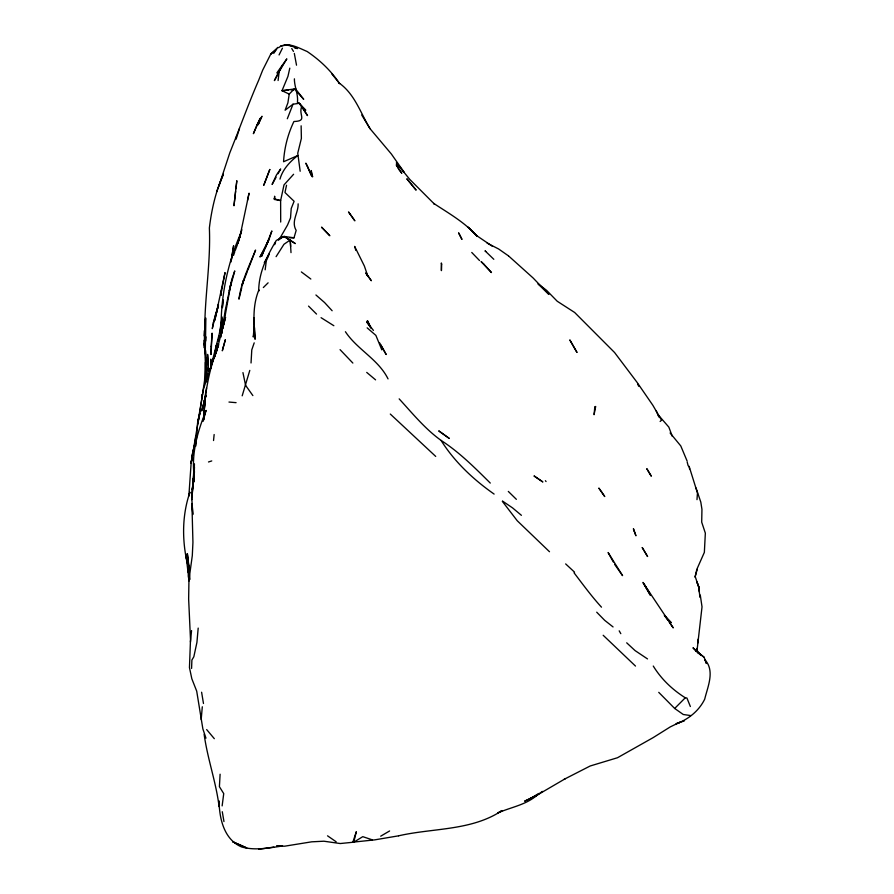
<?xml version="1.0" encoding="UTF-8"?>
<svg xmlns="http://www.w3.org/2000/svg" width="894" height="894" viewBox="0 0 894 894"><rect width="100%" height="100%" fill="white"/><g stroke="black" fill="none" stroke-linecap="round" stroke-linejoin="round"><path stroke-width="1.34" d="M194.411 470.903L191.729 497.019L192.791 514.497L192.143 503.735M204.424 339.955L206.101 380.095M204.458 335.921L205.419 318.834M254.555 327.718L255.092 339.273C253.706 322.745 252.365 305.603 258.902 289.879L258.69 291.142C258.735 272.581 267.027 255.952 276.291 240.441L284.124 236.452L294.003 237.804L296.171 230.395C290.818 221.455 298.462 212.94 298.138 203.843M191.919 503.534L192.936 542.39L192.299 555.61L188.947 580.038L188.645 599.125L190.5 639.568L189.461 667.594L191.83 678.758L196.702 691.14L202.86 728.867L205.966 738.165M205.564 350.437L206.168 365.758L205.329 349.856M205.452 340.525L205.497 336.535L205.274 353.845M210.883 366.987L210.917 364.562L210.962 368.183L210.76 359.153L210.962 368.462M251.035 362.986L251.784 349.856L254.198 342.849M204.413 336.099L204.491 330.545L204.368 348.012L204.346 340.268M206.615 381.526L206.268 364.853M253.907 324.22L254.019 317.906M301.133 125.819L301.379 138.402L297.747 153.187L300.172 171.257M204.983 343.184C203.139 304.608 210.984 266.468 209.375 227.959C211.576 209.475 215.778 191.215 223.388 174.162L216.583 191.897M205.374 362.349L204.558 380.587L199.295 415.699M194.434 463.874L194.076 475.373L194.423 468.512M192.244 493.756L193.495 478.458M192.143 496.919L192.668 487.666M195.853 445.994L197.753 420.985L199.954 413.084L197.574 424.125L203.452 389.169L213.711 358.069L210.269 369.021L219.309 333.82L222.215 317.068M205.855 318.108L205.519 341.329L205.497 336.535L205.251 339.955M191.584 668.421L191.897 660.04L193.83 656.777L196.926 642.395L198.189 628.091M188.947 580.072L188.466 574.998M206.279 381.805L206.626 373.636L205.62 357.309L206.045 362.338M274.492 199.463L274.637 196.378L274.492 199.463L280.627 200.602L280.694 222.047M254.321 324.958L253.259 337.016L254.432 332.11M220.103 774.215L219.41 786.686L223.735 793.615L222.137 805.907M223.422 325.371L231.11 282.504L225.154 310.665L221.667 333.596M696.985 499.645L697.465 493.019L689.084 466.221L689.565 468.925M221.444 290.047L221.008 295.389L221.231 292.774M223.098 299.747L222.382 307.692L223.008 301.099M194.49 467.137L193.059 481.955L193.551 478.189M231.445 259.573L233.602 245.738L230.998 261.976M190.444 642.004L191.562 630.572M194.445 471.719L192.892 486.861L194.076 464.478L194.043 481.911L193.618 469.942C192.322 449.146 198.513 429.366 206.089 410.402L203.005 421.208L204.815 412.905L203.933 419.755M213.532 440.541L214.147 434.518M697.778 643.054L698.18 639.121M198.099 421.834L191.115 463.383L188.857 496.069L189.886 492.292M192.981 485.029L193.45 481.084L192.121 489.867L193.551 480.681M235.58 191.327L233.982 205.765L236.832 180.711L235.893 188.679M222.204 318.499L221.075 331.808C220.505 297.803 227.076 264.311 240.788 233.189L238.452 241.514M278.101 80.516L279.185 71.486L286.829 58.87L276.838 72.939M202.301 706.785L201.184 719.547M265.16 269.809L266.3 260.836L269.396 253.807M294.394 78.817C294.316 86.852 298.44 94.138 297.423 102.519L299.311 103.313L301.759 106.386C298.115 115.047 307.938 121.059 293.914 121.506C287.89 134.078 284.337 147.812 283.566 161.747L297.724 155.578C289.98 161.669 282.638 169.368 279.978 179.113M193.886 475.675L194.378 471.909L193.853 475.832M220.907 337.116L221.98 328.936M192.467 453.314L191.115 463.383M205.307 396.97C207.62 381.224 210.716 365.333 216.773 350.549L213.979 358.516L218.639 344.615L214.996 354.862M215.521 352.448L216.572 344.983L215.42 353.085M219.846 333.127L222.103 318.856M195.998 435.557L193.685 450.755L195.026 441.982M291.12 89.869L296.327 89.378L294.249 88.975L289.22 94.093L287.89 102.877L285.108 110.208L293.02 104.196L299.311 103.313L305.782 110.241L302.071 106.811M204.547 399.976L203.083 408.625L206.514 388.074M221.656 333.44L223.958 319.583L222.584 328.333L225.545 317.392L217.633 347.375M696.895 651.704L702.025 606.858L700.27 595.024M221.477 291.478L225.031 272.581L216.538 312.084L218.471 305.58M249.795 370.395L242.185 395.818M241.894 229.736L237.603 243.85L239.849 236.899L249.068 193.171L247.526 200.357M218.158 341.24L218.706 338.591M214.783 353.309L216.918 343.519M286.538 185.237L284.974 192.501L294.104 201.284L291.221 208.514L290.516 217.912L287.522 225.042L280.113 237.905L278.28 239.715M289.812 68.145L287.935 76.403L282.001 90.719L289.22 94.093M219.064 800.856C219.287 818.178 223.891 839.533 241.626 846.953C255.17 850.775 268.87 847.925 282.482 846.015L276.581 846.003L284.672 846.193L311.682 841.824L323.907 841.209L340.256 843.534L353.789 842.182L356.304 831.711L352.862 842.17L374.709 839.868L398.478 835.845M241.782 287.589L238.944 299.155C241.235 281.822 249.147 266.088 255.572 250.063L247.862 270.156M242.419 285.018L243.682 279.889L241.57 286.281L247.37 271.396M198.412 420.627L199.027 418.213M204.268 401.618L205.944 395.36M189.841 492.449C182.477 513.983 182.041 537.059 186.421 559.242M205.922 395.405L201.619 410.949L206.089 395.36M237.893 243.492L238.106 242.721M694.996 577.122L697.253 569.266M218.985 337.273L219.466 335.697M239.491 128.524L236.083 139.196M269.083 239.346L271.865 230.943L265.194 247.929L259.986 257.003L269.385 238.575L265.194 247.929L268.535 240.575M233.535 255.405L234.809 251.605M287.32 118.746L293.02 104.196M236.161 136.782C243.503 117.84 250.611 98.809 258.712 80.158L262.657 70.19L270.77 54.065M239.849 236.899L240.173 236.027M235.245 250.443L237.446 244.643M274.67 244.665L275.531 242.419M218.963 185.762L229.758 152.963L236.027 137.106M534.299 476.01L542.87 481.967L534.076 476.077M279.062 54.947L282.437 48.187M279.185 71.486L274.391 80.616L282.672 64.849M276.056 177.303L272.1 184.455L276.481 174.922L280.66 168.966L278.034 173.727M276.09 256.667L283.968 244.285L289.98 240.14L284.124 236.452L280.113 237.905M264.278 262.613L268.032 256.232M273.698 53.394L277.833 47.393L270.67 54.165L275.654 50.075M293.612 174.263L283.99 184.924L280.627 200.602L274.045 198.747M658.744 692.347L674.679 708.461L685.285 697.789L686.916 697.99L690.358 706.517M263.339 287.544L268.111 282.828M660.13 421.465L661.526 420.214L652.844 405.273L637.165 382.487L614.58 352.527L574.663 312.487L557.219 301.244L546.547 290.315L538.233 283.946M278.559 47.706C287.008 40.901 298.607 47.963 307.089 51.472C319.873 60.121 331.015 70.637 339.564 83.555L331.618 73.61M278.626 239.994L282.772 236.765M704.137 657.302L695.767 650.553L704.137 657.302L706.428 663.493L704.975 659.794C715.122 671.048 707.713 686.57 704.696 699.186C699.052 710.775 688.279 719.525 676.289 723.727L679.686 722.33L670.288 726.889L653.145 737.628L617.475 757.743L590.219 765.979L564.215 779.266L565.008 778.864L538.601 794.285L524.633 801.18L536.333 795.816L542.379 791.402M538.669 793.481L529.516 799.158L536.333 795.816C525.147 805.125 510.653 807.282 497.723 813.004L502.037 810.556M353.789 842.182L362.785 836.661L372.273 839.835M380.699 836.181L389.616 830.962M501.858 810.69C471.239 830.973 433.054 827.9 398.612 835.812M676.289 723.727L684.48 720.81M208.492 461.974L211.755 460.924M280.537 46.086L286.94 44.935M273.866 847.087L258.657 849.3M294.249 88.975L282.001 90.719L288.516 90.104M289.835 237.826L294.003 237.804M228.976 402.054L236.083 402.658M294.919 48.164L297.523 48.544L289.634 45.225M690.66 715.569L683.273 714.496L674.679 708.461M285.309 44.7L291.031 45.996M487.096 243.079L498.64 248.99L508.474 255.874M699.22 654.062L701.544 655.391L692.973 647.781L696.359 651.525M333.853 325.718L321.069 317.683M284.124 236.452L295.311 243.604L285.231 236.865M490.281 483.073C474.859 467.808 459.438 452.252 441.055 440.396C424.996 428.852 412.425 413.33 399.171 398.88M492.393 246.297L476.189 235.301L468.232 227.188L477.117 236.273C465.092 222.55 448.855 213.387 433.746 203.43L434.674 204.346L409.798 179.426L396.321 162.864L403.887 171.894L391.382 154.025L370.038 128.68L361.724 115.002M494.114 494.08C473.552 479.709 454.387 461.751 441.055 440.396M502.54 501.098L512.541 507.881L521.414 515.324M327.539 835.823L336.155 841.779M685.285 697.789C672.4 689.699 661.247 679.06 653.268 666.052M647.513 658.923L635.031 650.564L626.694 642.82M301.367 271.932L310.833 279.029M565.656 563.913L574.551 572.171M613.061 626.94L604.657 620.313L596.711 612.189M390.298 414.056L435.713 456.421M366.719 372.407L375.581 379.861M367.155 327.852L375.871 335.384L381.839 349.889M508.798 256.142L533.059 277.933L548.882 294.405L538.177 284.08M315.928 294.986L324.578 302.552L332.132 310.743M485.766 251.516L485.029 250.823L493.812 259.305M508.317 491.432L516.374 499.333M308.542 306.106L316.532 314.073M603.182 635.276L635.489 666.075M479.519 260.534L471.753 252.466M664.309 615.519L671.238 622.682L664.689 615.776L667.807 620.179M549.497 551.732L517.246 520.755L502.339 501.333M352.862 363.065L340.066 349.655M296.07 90.775L303.714 99.323L296.596 90.272M658.006 414.66L668.846 427.12L672.322 436.395M206.67 729.582L214.314 738.69M670.098 432.975L680.781 445.938L687.095 461.002M601.483 607.171C591.526 596.287 582.966 584.52 574.049 572.819M399.115 169.949L401.831 173.28L396.243 164.764L398.534 168.91M339.564 83.555L339.15 83.041C354.873 94.183 360.483 112.957 370.049 128.691M373.435 330.411L366.607 321.806L370.898 327.863L367.434 320.7L370.898 327.863M545.407 480.693L546.055 481.542M245.582 385.325L252.868 395.584M669.36 622.38L673.26 627.879L643.401 583.156L650.34 594.532L643.021 582.407L650.318 595.438M366.015 273.251L371.323 280.75L365.858 272.927L367.948 276.525L364.383 266.054L354.65 246.398L355.846 250.398M614.659 564.416L622.57 575.635L608.11 552.526L613.306 561.968M345.408 331.719C357.187 349.52 378.397 359.366 388.041 378.888M299.311 103.313L307.525 115.605L301.759 106.386M291.746 48.533L293.489 51.405M619.184 630.84L620.805 633.667M380.878 345.028L386.174 354.516L379.581 342.827M637.612 383.839L638.674 386.275M656.162 410.726L658.878 417.029M699.935 597.337L698.773 587.213L696.907 581.949L698.974 587.123L699.32 591.917M296.517 65.184L294.316 53.428M698.773 587.213L695.208 576.563L696.862 569.254L704.36 552.358L705.344 533.137L701.701 522.174L701.946 509.323L700.807 502.104L696.001 487.934M687.195 462.075L688.168 465.796M696.873 648.474L698.058 653.402M242.945 372.608L245.582 385.325M222.282 811.73L223.958 821.564M187.259 563.142L185.885 554.191L189.047 580.675M188.388 576.652L189.07 580.765M201.608 692.224L203.474 703.489M204.145 734.298C207.464 758.749 216.113 782.194 219.097 806.645L219.075 802.019M189.36 580.374L189.025 577.636L189.293 580.385M188.701 577.625L189.025 580.34M205.207 351.376L204.301 343.184L205.106 351.063M187.751 566.908L188.232 572.384M290.651 246.476L290.237 240.285L291.008 252.633M191.729 497.019L191.808 499.623M211.185 346.391L211.006 354.549L212.101 333.149L211.185 346.391M441.636 264.143L441.412 270.625L441.345 262.97L441.636 264.143M204.346 408.133L203.664 415.542L205.329 401.216L204.346 408.133M594.789 407.094L594.074 414.704L595.683 406.468L594.789 407.094M192.221 456.588L191.282 462.243L193.428 449.537L192.221 456.588M213.331 322.779L212.291 328.657L216.27 311.894L213.331 322.779M202.435 394.321L202.01 396.467L202.435 394.321M231.803 279.42L229.3 290.818L234.753 270.916L231.803 279.42M216.717 311.838L214.739 320.398L218.449 304.485L216.717 311.838M223.232 347.252L222.315 350.806L225.366 339.675L223.232 347.252M269.798 169.502L263.819 185.136L269.798 169.502M258.712 123.093L258.087 124.836L261.976 116.242L258.712 123.093M262.02 255.248L261.596 256.343L264.847 248.431L262.02 255.248M256.902 125.082L253.382 133.687L260.243 118.287L256.902 125.082M312.609 176.666L311.883 176.498L311.201 170.53L312.609 176.666M246.61 847.87L232.764 841.768L246.61 847.87M449.269 438.429L438.932 431.009L449.269 438.429M483.989 264.333L481.095 261.551L491.476 272.569L483.989 264.333M322.086 227.679L321.549 227.143L329.83 235.759L322.086 227.679M409.173 181.594L406.837 178.789L416.123 190.131L409.173 181.594M349.8 213.688L348.515 211.956L354.873 220.829L349.8 213.688M601.573 491.979L598.846 488.079L604.746 496.55L601.573 491.979M651.178 475.999L646.91 468.869L651.178 475.999M576.921 352.325L569.925 340.111L576.921 352.325M647.535 556.459L642.272 547.62L647.535 556.459M461.874 239.246L458.711 233.032L461.874 239.246M307.514 166.485L305.849 163.155L311.447 175.515L307.514 166.485M634.371 531.416L633.399 528.734L635.936 535.797L634.371 531.416M188.053 558.683L187.338 553.565L189.126 569.836L188.053 558.683M206.592 369.021L206.48 367.367L206.659 379.19L206.592 369.021M189.696 579.401L188.835 565.22L189.651 579.457M208.078 362.953L207.587 354.415L208.537 371.457L208.078 362.953"/></g></svg>
